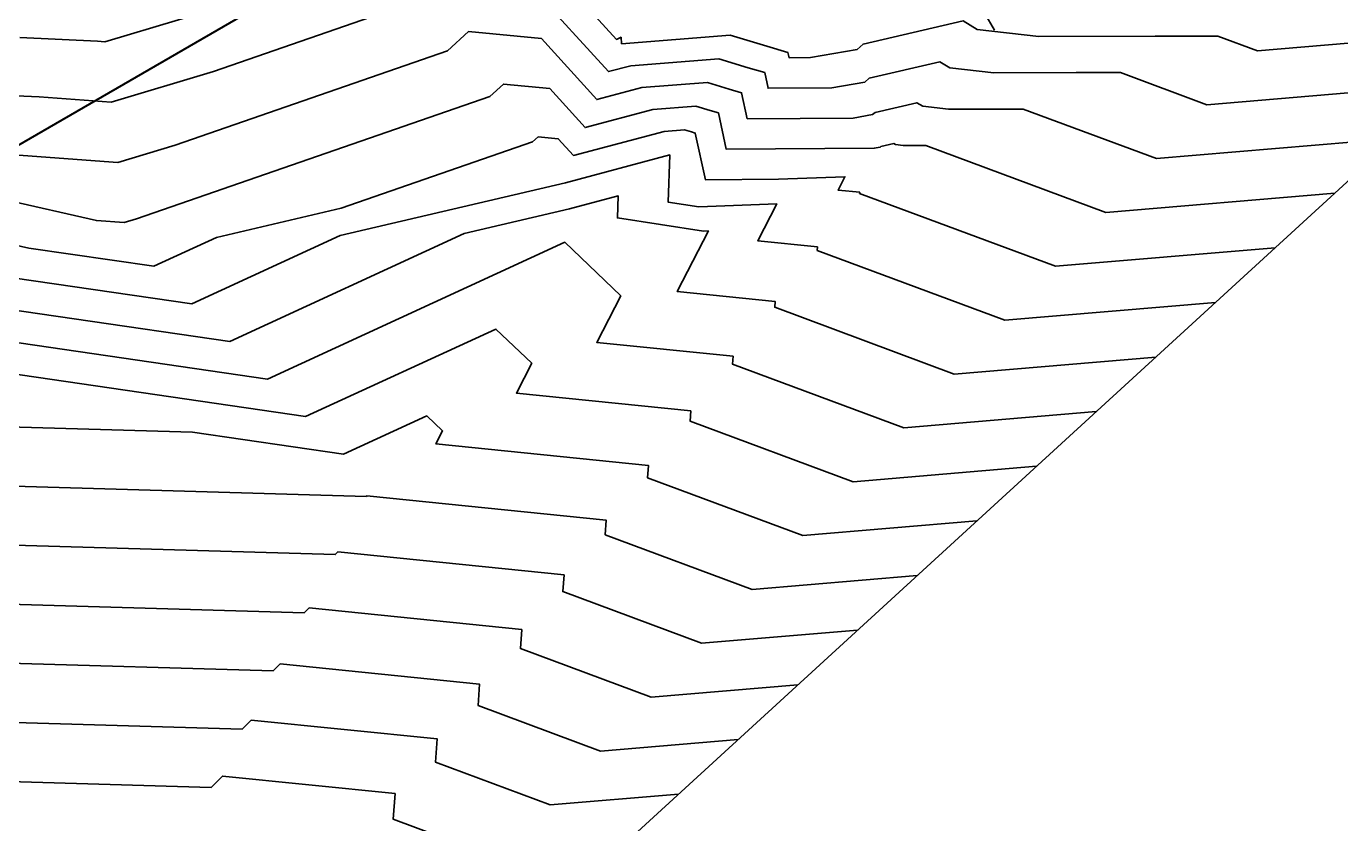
# Model space of a CAD drawing. Header units: metres. Extents: x 419533 to 423558, y 4805342 to 4807578.
# Drawn here: x 421442.07 to 421480.45, y 4806206.52 to 4806229.8 of the extents above; entities that cross this region are included whole.
import ezdxf

# ---------------------------------------------------------------- set-up
doc = ezdxf.new("R2010")
doc.units = ezdxf.units.M
doc.linetypes.add('PHANTOM', pattern=[2.5, 1.25, -0.25, 0.25, -0.25, 0.25, -0.25])
for name, color, linetype in [('C-TINN-BNDY', 110, 'Continuous'), ('C-TOPO-MAJR', 9, 'Continuous'), ('C-TOPO-MINR', 8, 'Continuous'), ('LS', 7, 'Continuous')]:
    doc.layers.add(name, color=color, linetype=linetype)
doc.styles.get("Standard").update_dxf_attribs({"font": 'simplex.shx'})

# ---------------------------------------------------------------- blocks, each defined once
blk = doc.blocks.new('AN30 +0 +0')
at = {"linetype": 'PHANTOM', "flags": 128}
for points in [[(0, -11.382), (0, 11.382)], [(-11.382, 0), (11.382, 0)]]:
    blk.add_lwpolyline(points, dxfattribs=at)
at = {"flags": 128}
blk.add_lwpolyline([(-4.744, -4.744), (-4.744, 4.744), (4.744, 4.744), (4.744, -4.744)], close=True, dxfattribs=at)
at = {"layer": 'LS', "insert": (-3.273, -0.383), "char_height": 0.51577, "width": 9.13592, "attachment_point": 1}
blk.add_mtext('AN30\\PBase +0 Leg +0', dxfattribs=at)
blk = doc.blocks.new('tower_bases_layout_1')
at = {"color": 31, "lineweight": 30, "true_color": 0xffbd7a, "elevation": 1718.013}
blk.add_lwpolyline([(423449.834, 4807399.592), (423130.593, 4807500.114), (421950.92, 4806612.998), (421795.045, 4806430.988), (421305.015, 4806147.038), (421305.015, 4806147.038), (420630.083, 4805770.97), (419765.157, 4805549.54), (419617.356, 4805580.088)], dxfattribs=at)
at = {"rotation": 30.09033251}
blk.add_blockref('AN30 +0 +0', (421464.635, 4806239.532, 1766.457), dxfattribs=at)
blk = doc.blocks.new('leg_extensions_profiles_1')
at = {"layer": 'C-TINN-BNDY', "color": 110, "linetype": 'Continuous', "lineweight": -3, "flags": 128}
blk.add_lwpolyline([(421750.74, 4806385.358), (421678.268, 4806345.243), (421648.635, 4806328.405), (421605.933, 4806304.48), (421541.153, 4806258.917), (421536.851, 4806257.044), (421496.601, 4806239.873), (421436.593, 4806184.934), (421377.462, 4806159.591), (421344.017, 4806137.066), (421305.373, 4806115.309), (421228.086, 4806095.406), (421153.82, 4806042.891), (421085.295, 4806009.979)], dxfattribs=at)
at = {"layer": 'C-TOPO-MAJR', "color": 9, "linetype": 'Continuous', "lineweight": -3, "flags": 128}
for points, elevation in [([(421480.276, 4806224.927), (421473.595, 4806224.363), (421468.34, 4806226.318), (421468.108, 4806226.318), (421467.678, 4806226.316), (421467.45, 4806226.343), (421467.398, 4806226.374), (421467.028, 4806226.288), (421467.006, 4806226.268), (421466.833, 4806226.238), (421462.512, 4806226.21), (421462.283, 4806227.268), (421462.045, 4806227.339), (421461.625, 4806227.465), (421460.37, 4806227.367), (421458.39, 4806226.843), (421457.358, 4806227.978), (421456.002, 4806228.11), (421455.611, 4806227.752), (421445.288, 4806224.173), (421444.933, 4806224.067), (421444.123, 4806224.125), (421438.798, 4806225.332)], 1730), ([(421471.567, 4806216.954), (421466.218, 4806216.503), (421461.452, 4806218.275), (421461.474, 4806218.569), (421456.383, 4806219.088), (421456.83, 4806219.96), (421455.783, 4806220.959), (421450.229, 4806218.403), (421440.154, 4806219.872), (421431.875, 4806220.112), (421426.837, 4806218.696), (421417.899, 4806214.193), (421411.668, 4806215.31), (421405.403, 4806216.453), (421399.605, 4806217.222), (421398.41, 4806217.254), (421392.294, 4806218.177)], 1735), ([(421376.35, 4806210.467), (421391.013, 4806208.255), (421393.879, 4806208.178), (421397.556, 4806207.69), (421404.701, 4806206.842), (421405.456, 4806206.908), (421405.919, 4806206.797), (421406.248, 4806206.765), (421406.613, 4806206.872), (421415.733, 4806207.12), (421419.172, 4806207.509), (421433.177, 4806211.447), (421449.281, 4806210.979), (421449.486, 4806211.183), (421455.307, 4806210.589), (421455.262, 4806209.973), (421458.841, 4806208.642), (421462.858, 4806208.981)], 1740)]:
    blk.add_lwpolyline(points, dxfattribs=dict(at, elevation=elevation))
at = {"layer": 'C-TOPO-MINR', "color": 8, "linetype": 'Continuous', "lineweight": -3, "flags": 128}
for points, elevation in [([(421441.888, 4806229.466), (421444.154, 4806229.36), (421444.364, 4806229.345), (421448.673, 4806230.634), (421451.892, 4806231.75), (421452.95, 4806232.717), (421456.621, 4806232.361), (421459.301, 4806229.412), (421459.441, 4806229.48), (421459.455, 4806229.29), (421462.623, 4806229.537), (421463.699, 4806229.214), (421464.311, 4806229.031), (421464.344, 4806228.879), (421464.966, 4806228.883), (421466.33, 4806229.118), (421466.503, 4806229.276), (421469.425, 4806229.952), (421469.835, 4806229.708), (421471.639, 4806229.499), (421475.035, 4806229.512), (421476.864, 4806229.51), (421478.021, 4806229.08), (421485.501, 4806229.711)], 1727), ([(421441.34, 4806227.788), (421442.453, 4806227.736), (421444.554, 4806227.586), (421447.544, 4806228.48), (421453.131, 4806230.417), (421453.968, 4806231.181), (421456.866, 4806230.9), (421459.072, 4806228.474), (421459.725, 4806228.646), (421462.291, 4806228.846), (421463.148, 4806228.589), (421463.635, 4806228.444), (421463.733, 4806227.989), (421465.588, 4806228.002), (421466.555, 4806228.168), (421466.678, 4806228.28), (421468.75, 4806228.76), (421469.04, 4806228.586), (421470.319, 4806228.438), (421472.726, 4806228.447), (421474.023, 4806228.446), (421476.545, 4806227.508), (421483.759, 4806228.116)], 1728), ([(421482.017, 4806226.521), (421475.07, 4806225.935), (421471.182, 4806227.382), (421470.417, 4806227.383), (421468.998, 4806227.377), (421468.245, 4806227.465), (421468.074, 4806227.567), (421466.853, 4806227.284), (421466.781, 4806227.218), (421466.211, 4806227.12), (421463.123, 4806227.1), (421462.959, 4806227.856), (421462.596, 4806227.964), (421461.958, 4806228.156), (421460.047, 4806228.007), (421458.731, 4806227.658), (421457.112, 4806229.439), (421454.985, 4806229.646), (421454.371, 4806229.085), (421446.416, 4806226.327), (421444.743, 4806225.826), (421440.924, 4806226.1)], 1729), ([(421478.534, 4806223.332), (421472.119, 4806222.791), (421466.405, 4806224.917), (421466.407, 4806224.953), (421465.777, 4806225.018), (421465.977, 4806225.407), (421464.039, 4806225.334), (421461.901, 4806225.32), (421461.607, 4806226.68), (421461.493, 4806226.714), (421461.293, 4806226.775), (421460.693, 4806226.728), (421458.049, 4806226.028), (421457.604, 4806226.517), (421457.019, 4806226.574), (421456.85, 4806226.42), (421451.271, 4806224.486), (421447.626, 4806223.635), (421445.794, 4806222.792), (421442.144, 4806223.324), (421436.852, 4806224.523)], 1731), ([(421476.792, 4806221.738), (421470.644, 4806221.219), (421465.166, 4806223.256), (421465.174, 4806223.357), (421463.428, 4806223.535), (421463.984, 4806224.615), (421461.707, 4806224.529), (421460.81, 4806224.667), (421460.862, 4806226.042), (421457.818, 4806225.226), (421451.241, 4806223.691), (421446.903, 4806221.695), (421438.258, 4806222.955), (421434.906, 4806223.714), (421433.522, 4806224.575), (421433.469, 4806224.661), (421427.549, 4806225.155), (421417.285, 4806221.391), (421406.021, 4806222.152), (421403.978, 4806222.524), (421403.041, 4806222.649), (421402.848, 4806222.654), (421401.86, 4806222.803)], 1732), ([(421475.051, 4806220.143), (421469.169, 4806219.647), (421463.928, 4806221.596), (421463.941, 4806221.761), (421461.08, 4806222.053), (421461.99, 4806223.823), (421461.845, 4806223.817), (421459.334, 4806224.204), (421459.359, 4806224.847), (421457.934, 4806224.465), (421454.855, 4806223.747), (421448.012, 4806220.597), (421434.373, 4806222.586), (421432.961, 4806222.906), (421432.377, 4806223.268), (421432.355, 4806223.305), (421429.861, 4806223.513), (421417.498, 4806218.979), (421410.03, 4806219.483), (421404.453, 4806220.5), (421401.896, 4806220.84), (421401.368, 4806220.854), (421398.671, 4806221.261)], 1733), ([(421473.309, 4806218.548), (421467.693, 4806218.075), (421462.69, 4806219.936), (421462.707, 4806220.165), (421458.731, 4806220.571), (421459.431, 4806221.931), (421457.795, 4806223.492), (421449.12, 4806219.5), (421433.385, 4806221.794), (421431.615, 4806221.846), (421430.537, 4806221.543), (421428.552, 4806220.543), (421417.711, 4806216.567), (421414.04, 4806216.814), (421404.928, 4806218.477), (421400.75, 4806219.031), (421399.889, 4806219.054), (421395.483, 4806219.719)], 1734), ([(421469.825, 4806215.359), (421464.743, 4806214.93), (421460.214, 4806216.615), (421460.241, 4806216.973), (421454.034, 4806217.606), (421454.23, 4806217.988), (421453.771, 4806218.426), (421451.337, 4806217.306), (421446.922, 4806217.949), (421432.136, 4806218.379), (421423.136, 4806215.849), (421417.366, 4806212.942), (421409.224, 4806214.401), (421405.612, 4806214.489), (421403.888, 4806214.693), (421398.46, 4806215.413), (421396.93, 4806215.454), (421389.105, 4806216.635)], 1736), ([(421468.084, 4806213.764), (421463.267, 4806213.358), (421458.976, 4806214.954), (421459.007, 4806215.377), (421452.016, 4806216.09), (421452.002, 4806216.076), (421432.396, 4806216.646), (421419.436, 4806213.002), (421416.832, 4806211.69), (421413.159, 4806212.349), (421405.812, 4806212.526), (421402.305, 4806212.942), (421397.314, 4806213.604), (421395.451, 4806213.655), (421385.916, 4806215.093)], 1737), ([(421382.728, 4806213.551), (421393.971, 4806211.855), (421396.169, 4806211.796), (421400.722, 4806211.192), (421406.011, 4806210.564), (421415.217, 4806210.342), (421416.34, 4806210.373), (421416.621, 4806210.404), (421432.656, 4806214.913), (421451.095, 4806214.377), (421451.173, 4806214.454), (421457.774, 4806213.781), (421457.738, 4806213.294), (421461.792, 4806211.786), (421466.342, 4806212.17)], 1738), ([(421379.539, 4806212.009), (421392.492, 4806210.055), (421395.024, 4806209.987), (421399.139, 4806209.441), (421406.211, 4806208.602), (421408.603, 4806208.544), (421416.037, 4806208.746), (421417.897, 4806208.957), (421432.917, 4806213.18), (421450.188, 4806212.678), (421450.329, 4806212.818), (421456.541, 4806212.185), (421456.5, 4806211.634), (421460.317, 4806210.214), (421464.6, 4806210.575)], 1739), ([(421373.162, 4806208.926), (421389.533, 4806206.455), (421392.733, 4806206.369), (421395.973, 4806205.939), (421402.268, 4806205.192), (421404.185, 4806205.361), (421405.361, 4806205.078), (421406.196, 4806204.996), (421407.124, 4806205.268), (421415.43, 4806205.494), (421420.448, 4806206.061), (421433.438, 4806209.714), (421448.374, 4806209.279), (421448.642, 4806209.547), (421454.074, 4806208.993), (421454.024, 4806208.313), (421457.366, 4806207.07), (421461.117, 4806207.386)], 1741), ([(421369.973, 4806207.384), (421388.054, 4806204.656), (421391.588, 4806204.56), (421394.39, 4806204.189), (421399.834, 4806203.543), (421402.913, 4806203.813), (421404.803, 4806203.358), (421406.145, 4806203.227), (421407.636, 4806203.664), (421415.127, 4806203.868), (421421.724, 4806204.614), (421433.698, 4806207.981), (421447.467, 4806207.58), (421447.799, 4806207.911), (421452.841, 4806207.397), (421452.786, 4806206.652), (421455.89, 4806205.498), (421459.375, 4806205.791)], 1742)]:
    blk.add_lwpolyline(points, dxfattribs=dict(at, elevation=elevation))

msp = doc.modelspace()

# ---------------------------------------------------------------- linework, layer by layer
at = {"layer": 'C-TOPO-MAJR', "color": 9, "linetype": 'Continuous', "lineweight": -3, "flags": 128}
for points, elevation in [([(421480.276, 4806224.927), (421473.595, 4806224.363), (421468.34, 4806226.318), (421468.108, 4806226.318), (421467.678, 4806226.316), (421467.45, 4806226.343), (421467.398, 4806226.374), (421467.028, 4806226.288), (421467.006, 4806226.268), (421466.833, 4806226.238), (421462.512, 4806226.21), (421462.283, 4806227.268), (421462.045, 4806227.339), (421461.625, 4806227.465), (421460.37, 4806227.367), (421458.39, 4806226.843), (421457.358, 4806227.978), (421456.002, 4806228.11), (421455.611, 4806227.752), (421445.288, 4806224.173), (421444.933, 4806224.067), (421444.123, 4806224.125), (421438.798, 4806225.332)], 1730), ([(421471.567, 4806216.954), (421466.218, 4806216.503), (421461.452, 4806218.275), (421461.474, 4806218.569), (421456.383, 4806219.088), (421456.83, 4806219.96), (421455.783, 4806220.959), (421450.229, 4806218.403), (421440.154, 4806219.872), (421431.875, 4806220.112), (421426.837, 4806218.696), (421417.899, 4806214.193), (421411.668, 4806215.31), (421405.403, 4806216.453), (421399.605, 4806217.222), (421398.41, 4806217.254), (421392.294, 4806218.177)], 1735), ([(421376.35, 4806210.467), (421391.013, 4806208.255), (421393.879, 4806208.178), (421397.556, 4806207.69), (421404.701, 4806206.842), (421405.456, 4806206.908), (421405.919, 4806206.797), (421406.248, 4806206.765), (421406.613, 4806206.872), (421415.733, 4806207.12), (421419.172, 4806207.509), (421433.177, 4806211.447), (421449.281, 4806210.979), (421449.486, 4806211.183), (421455.307, 4806210.589), (421455.262, 4806209.973), (421458.841, 4806208.642), (421462.858, 4806208.981)], 1740)]:
    msp.add_lwpolyline(points, dxfattribs=dict(at, elevation=elevation))
at = {"layer": 'C-TOPO-MINR', "color": 8, "linetype": 'Continuous', "lineweight": -3, "flags": 128}
for points, elevation in [([(421441.888, 4806229.466), (421444.154, 4806229.36), (421444.364, 4806229.345), (421448.673, 4806230.634), (421451.892, 4806231.75), (421452.95, 4806232.717), (421456.621, 4806232.361), (421459.301, 4806229.412), (421459.441, 4806229.48), (421459.455, 4806229.29), (421462.623, 4806229.537), (421463.699, 4806229.214), (421464.311, 4806229.031), (421464.344, 4806228.879), (421464.966, 4806228.883), (421466.33, 4806229.118), (421466.503, 4806229.276), (421469.425, 4806229.952), (421469.835, 4806229.708), (421471.639, 4806229.499), (421475.035, 4806229.512), (421476.864, 4806229.51), (421478.021, 4806229.08), (421485.501, 4806229.711)], 1727), ([(421441.34, 4806227.788), (421442.453, 4806227.736), (421444.554, 4806227.586), (421447.544, 4806228.48), (421453.131, 4806230.417), (421453.968, 4806231.181), (421456.866, 4806230.9), (421459.072, 4806228.474), (421459.725, 4806228.646), (421462.291, 4806228.846), (421463.148, 4806228.589), (421463.635, 4806228.444), (421463.733, 4806227.989), (421465.588, 4806228.002), (421466.555, 4806228.168), (421466.678, 4806228.28), (421468.75, 4806228.76), (421469.04, 4806228.586), (421470.319, 4806228.438), (421472.726, 4806228.447), (421474.023, 4806228.446), (421476.545, 4806227.508), (421483.759, 4806228.116)], 1728), ([(421482.017, 4806226.521), (421475.07, 4806225.935), (421471.182, 4806227.382), (421470.417, 4806227.383), (421468.998, 4806227.377), (421468.245, 4806227.465), (421468.074, 4806227.567), (421466.853, 4806227.284), (421466.781, 4806227.218), (421466.211, 4806227.12), (421463.123, 4806227.1), (421462.959, 4806227.856), (421462.596, 4806227.964), (421461.958, 4806228.156), (421460.047, 4806228.007), (421458.731, 4806227.658), (421457.112, 4806229.439), (421454.985, 4806229.646), (421454.371, 4806229.085), (421446.416, 4806226.327), (421444.743, 4806225.826), (421440.924, 4806226.1)], 1729), ([(421478.534, 4806223.332), (421472.119, 4806222.791), (421466.405, 4806224.917), (421466.407, 4806224.953), (421465.777, 4806225.018), (421465.977, 4806225.407), (421464.039, 4806225.334), (421461.901, 4806225.32), (421461.607, 4806226.68), (421461.493, 4806226.714), (421461.293, 4806226.775), (421460.693, 4806226.728), (421458.049, 4806226.028), (421457.604, 4806226.517), (421457.019, 4806226.574), (421456.85, 4806226.42), (421451.271, 4806224.486), (421447.626, 4806223.635), (421445.794, 4806222.792), (421442.144, 4806223.324), (421436.852, 4806224.523)], 1731), ([(421476.792, 4806221.738), (421470.644, 4806221.219), (421465.166, 4806223.256), (421465.174, 4806223.357), (421463.428, 4806223.535), (421463.984, 4806224.615), (421461.707, 4806224.529), (421460.81, 4806224.667), (421460.862, 4806226.042), (421457.818, 4806225.226), (421451.241, 4806223.691), (421446.903, 4806221.695), (421438.258, 4806222.955), (421434.906, 4806223.714), (421433.522, 4806224.575), (421433.469, 4806224.661), (421427.549, 4806225.155), (421417.285, 4806221.391), (421406.021, 4806222.152), (421403.978, 4806222.524), (421403.041, 4806222.649), (421402.848, 4806222.654), (421401.86, 4806222.803)], 1732), ([(421475.051, 4806220.143), (421469.169, 4806219.647), (421463.928, 4806221.596), (421463.941, 4806221.761), (421461.08, 4806222.053), (421461.99, 4806223.823), (421461.845, 4806223.817), (421459.334, 4806224.204), (421459.359, 4806224.847), (421457.934, 4806224.465), (421454.855, 4806223.747), (421448.012, 4806220.597), (421434.373, 4806222.586), (421432.961, 4806222.906), (421432.377, 4806223.268), (421432.355, 4806223.305), (421429.861, 4806223.513), (421417.498, 4806218.979), (421410.03, 4806219.483), (421404.453, 4806220.5), (421401.896, 4806220.84), (421401.368, 4806220.854), (421398.671, 4806221.261)], 1733), ([(421473.309, 4806218.548), (421467.693, 4806218.075), (421462.69, 4806219.936), (421462.707, 4806220.165), (421458.731, 4806220.571), (421459.431, 4806221.931), (421457.795, 4806223.492), (421449.12, 4806219.5), (421433.385, 4806221.794), (421431.615, 4806221.846), (421430.537, 4806221.543), (421428.552, 4806220.543), (421417.711, 4806216.567), (421414.04, 4806216.814), (421404.928, 4806218.477), (421400.75, 4806219.031), (421399.889, 4806219.054), (421395.483, 4806219.719)], 1734), ([(421469.825, 4806215.359), (421464.743, 4806214.93), (421460.214, 4806216.615), (421460.241, 4806216.973), (421454.034, 4806217.606), (421454.23, 4806217.988), (421453.771, 4806218.426), (421451.337, 4806217.306), (421446.922, 4806217.949), (421432.136, 4806218.379), (421423.136, 4806215.849), (421417.366, 4806212.942), (421409.224, 4806214.401), (421405.612, 4806214.489), (421403.888, 4806214.693), (421398.46, 4806215.413), (421396.93, 4806215.454), (421389.105, 4806216.635)], 1736), ([(421468.084, 4806213.764), (421463.267, 4806213.358), (421458.976, 4806214.954), (421459.007, 4806215.377), (421452.016, 4806216.09), (421452.002, 4806216.076), (421432.396, 4806216.646), (421419.436, 4806213.002), (421416.832, 4806211.69), (421413.159, 4806212.349), (421405.812, 4806212.526), (421402.305, 4806212.942), (421397.314, 4806213.604), (421395.451, 4806213.655), (421385.916, 4806215.093)], 1737), ([(421382.728, 4806213.551), (421393.971, 4806211.855), (421396.169, 4806211.796), (421400.722, 4806211.192), (421406.011, 4806210.564), (421415.217, 4806210.342), (421416.34, 4806210.373), (421416.621, 4806210.404), (421432.656, 4806214.913), (421451.095, 4806214.377), (421451.173, 4806214.454), (421457.774, 4806213.781), (421457.738, 4806213.294), (421461.792, 4806211.786), (421466.342, 4806212.17)], 1738), ([(421379.539, 4806212.009), (421392.492, 4806210.055), (421395.024, 4806209.987), (421399.139, 4806209.441), (421406.211, 4806208.602), (421408.603, 4806208.544), (421416.037, 4806208.746), (421417.897, 4806208.957), (421432.917, 4806213.18), (421450.188, 4806212.678), (421450.329, 4806212.818), (421456.541, 4806212.185), (421456.5, 4806211.634), (421460.317, 4806210.214), (421464.6, 4806210.575)], 1739), ([(421373.162, 4806208.926), (421389.533, 4806206.455), (421392.733, 4806206.369), (421395.973, 4806205.939), (421402.268, 4806205.192), (421404.185, 4806205.361), (421405.361, 4806205.078), (421406.196, 4806204.996), (421407.124, 4806205.268), (421415.43, 4806205.494), (421420.448, 4806206.061), (421433.438, 4806209.714), (421448.374, 4806209.279), (421448.642, 4806209.547), (421454.074, 4806208.993), (421454.024, 4806208.313), (421457.366, 4806207.07), (421461.117, 4806207.386)], 1741), ([(421369.973, 4806207.384), (421388.054, 4806204.656), (421391.588, 4806204.56), (421394.39, 4806204.189), (421399.834, 4806203.543), (421402.913, 4806203.813), (421404.803, 4806203.358), (421406.145, 4806203.227), (421407.636, 4806203.664), (421415.127, 4806203.868), (421421.724, 4806204.614), (421433.698, 4806207.981), (421447.467, 4806207.58), (421447.799, 4806207.911), (421452.841, 4806207.397), (421452.786, 4806206.652), (421455.89, 4806205.498), (421459.375, 4806205.791)], 1742)]:
    msp.add_lwpolyline(points, dxfattribs=dict(at, elevation=elevation))

# ---------------------------------------------------------------- block references
for name in ['leg_extensions_profiles_1', 'tower_bases_layout_1']:
    msp.add_blockref(name, (0, 0))

doc.saveas('drawing.dxf')
